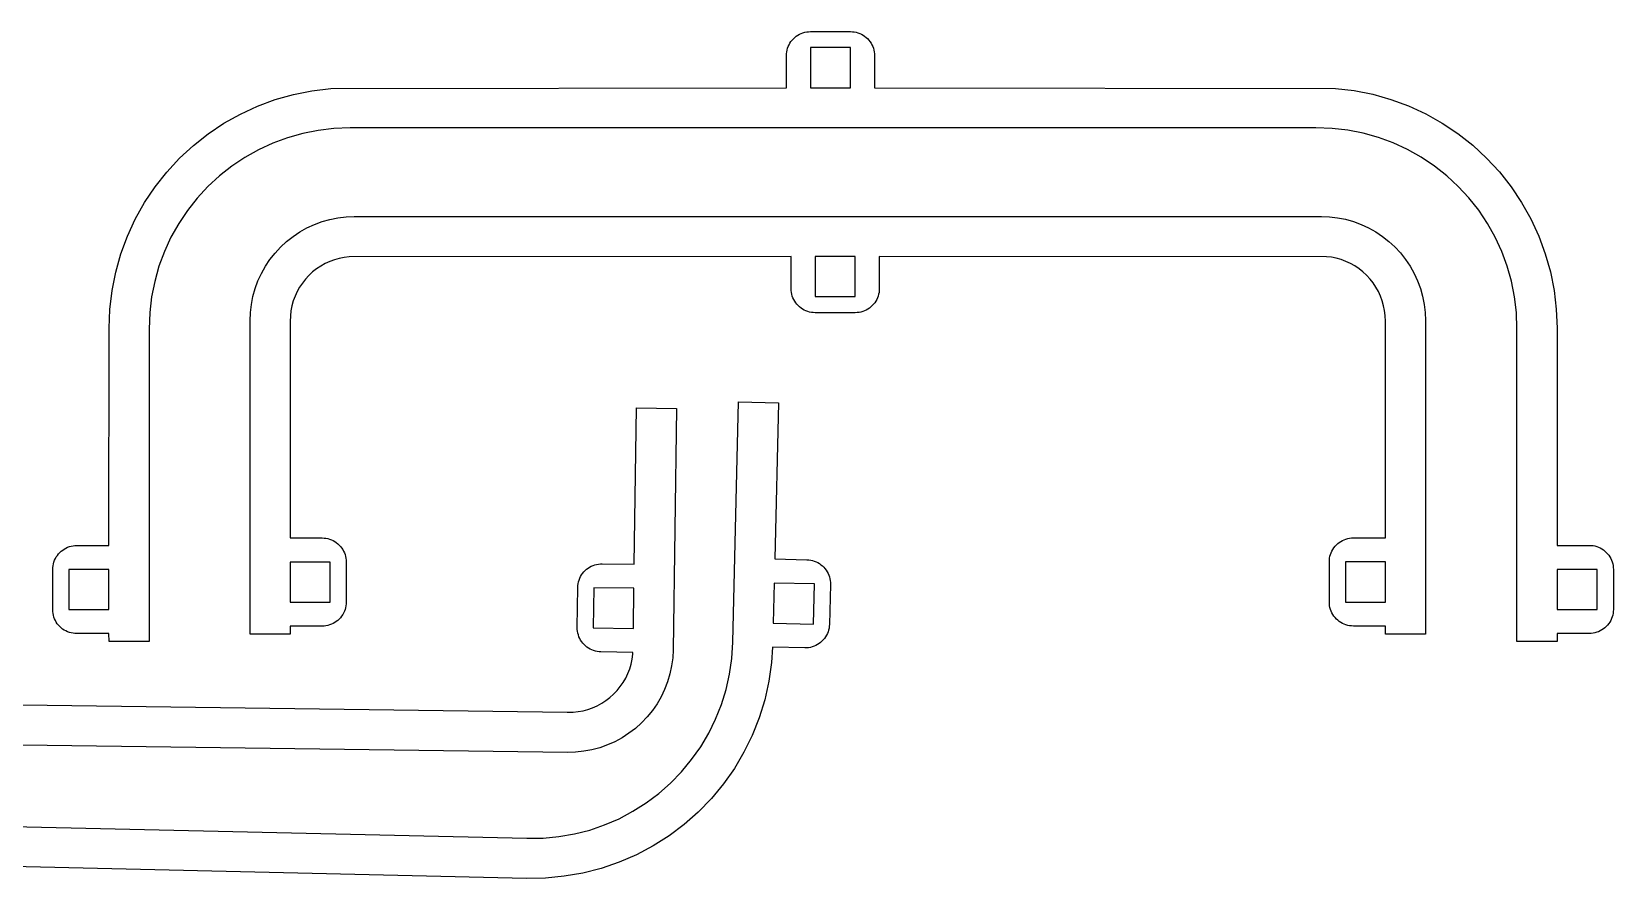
# Model space of a CAD drawing. Header units: millimetres. Extents: x -269 to -58, y 51 to 284.
# Drawn here: x -156.9 to -58.3, y 52.4 to 105.3 of the extents above; entities that cross this region are included whole.
import ezdxf

# ---------------------------------------------------------------- set-up
doc = ezdxf.new("R2010")
doc.units = ezdxf.units.MM
doc.header["$MEASUREMENT"] = 0
doc.layers.add('Layer 1', color=7, linetype='Continuous')

msp = doc.modelspace()

# ---------------------------------------------------------------- linework, layer by layer
at = {"layer": 'Layer 1', "color": 1}
for p, q in [((-109.622, 104.54), (-109.557, 104.638)), ((-109.557, 104.638), (-109.484, 104.731)), ((-109.484, 104.731), (-109.404, 104.817)), ((-109.404, 104.817), (-109.317, 104.897)), ((-109.317, 104.897), (-109.225, 104.97)), ((-109.225, 104.97), (-109.127, 105.036)), ((-109.127, 105.036), (-109.024, 105.093)), ((-109.024, 105.093), (-108.917, 105.142)), ((-108.917, 105.142), (-108.807, 105.183)), ((-108.807, 105.183), (-108.694, 105.215)), ((-108.694, 105.215), (-108.578, 105.238)), ((-108.578, 105.238), (-108.461, 105.252)), ((-108.461, 105.252), (-108.343, 105.257)), ((-108.343, 105.257), (-105.843, 105.257)), ((-105.843, 105.257), (-105.726, 105.252)), ((-105.726, 105.252), (-105.609, 105.239)), ((-105.609, 105.239), (-105.493, 105.216)), ((-105.493, 105.216), (-105.38, 105.184)), ((-105.38, 105.184), (-105.269, 105.143)), ((-105.269, 105.143), (-105.162, 105.094)), ((-105.162, 105.094), (-105.06, 105.036)), ((-105.06, 105.036), (-104.962, 104.971)), ((-104.962, 104.971), (-104.869, 104.898)), ((-104.869, 104.898), (-104.783, 104.818)), ((-104.783, 104.818), (-104.703, 104.731)), ((-104.703, 104.731), (-104.63, 104.639)), ((-104.63, 104.639), (-104.564, 104.541)), ((-109.843, 103.756), (-109.839, 103.874)), ((-109.843, 101.756), (-109.843, 103.756)), ((-109.839, 103.874), (-109.825, 103.991)), ((-109.825, 103.991), (-109.802, 104.107)), ((-109.802, 104.107), (-109.77, 104.22)), ((-109.77, 104.22), (-109.729, 104.33)), ((-109.729, 104.33), (-109.68, 104.437)), ((-109.68, 104.437), (-109.622, 104.54)), ((-105.843, 104.257), (-108.343, 104.257)), ((-108.343, 104.257), (-108.343, 101.757)), ((-105.843, 101.757), (-105.843, 104.257)), ((-104.564, 104.541), (-104.507, 104.438)), ((-104.507, 104.438), (-104.457, 104.331)), ((-104.457, 104.331), (-104.417, 104.221)), ((-104.417, 104.221), (-104.385, 104.107)), ((-104.385, 104.107), (-104.362, 103.992)), ((-104.362, 103.992), (-104.348, 103.875)), ((-104.348, 103.875), (-104.343, 103.757)), ((-104.343, 103.757), (-104.343, 101.757)), ((-139.432, 101.568), (-138.262, 101.706)), ((-138.262, 101.706), (-109.843, 101.756)), ((-108.343, 101.757), (-105.843, 101.757)), ((-104.343, 101.757), (-75.602, 101.715)), ((-75.602, 101.715), (-74.432, 101.576)), ((-142.826, 100.611), (-141.721, 101.019)), ((-141.721, 101.019), (-140.587, 101.338)), ((-140.587, 101.338), (-139.432, 101.568)), ((-74.432, 101.576), (-73.277, 101.347)), ((-73.277, 101.347), (-72.143, 101.027)), ((-72.143, 101.027), (-71.038, 100.619)), ((-144.923, 99.543), (-143.895, 100.118)), ((-143.895, 100.118), (-142.826, 100.611)), ((-71.038, 100.619), (-69.969, 100.126)), ((-69.969, 100.126), (-68.941, 99.551)), ((-146.827, 98.16), (-145.902, 98.889)), ((-145.902, 98.889), (-144.923, 99.543)), ((-140.004, 98.908), (-140.948, 98.641)), ((-139.041, 99.099), (-140.004, 98.908)), ((-138.066, 99.214), (-139.041, 99.099)), ((-137.04, 99.253), (-138.066, 99.214)), ((-76.824, 99.261), (-137.04, 99.253)), ((-75.798, 99.222), (-76.824, 99.261)), ((-74.823, 99.107), (-75.798, 99.222)), ((-73.86, 98.916), (-74.823, 99.107)), ((-72.916, 98.649), (-73.86, 98.916)), ((-68.941, 99.551), (-67.962, 98.897)), ((-67.962, 98.897), (-67.037, 98.168)), ((-147.692, 97.36), (-146.827, 98.16)), ((-142.761, 97.891), (-143.617, 97.411)), ((-141.869, 98.302), (-142.761, 97.891)), ((-140.948, 98.641), (-141.869, 98.302)), ((-71.995, 98.31), (-72.916, 98.649)), ((-71.103, 97.899), (-71.995, 98.31)), ((-70.247, 97.419), (-71.103, 97.899)), ((-67.037, 98.168), (-66.172, 97.368)), ((-148.492, 96.496), (-147.692, 97.36)), ((-144.433, 96.866), (-145.204, 96.259)), ((-143.617, 97.411), (-144.433, 96.866)), ((-69.431, 96.874), (-70.247, 97.419)), ((-68.66, 96.266), (-69.431, 96.874)), ((-66.172, 97.368), (-65.372, 96.503)), ((-149.221, 95.571), (-148.492, 96.496)), ((-145.204, 96.259), (-145.925, 95.592)), ((-67.939, 95.6), (-68.66, 96.266)), ((-65.372, 96.503), (-64.643, 95.578)), ((-149.876, 94.591), (-149.221, 95.571)), ((-146.591, 94.872), (-147.199, 94.101)), ((-145.925, 95.592), (-146.591, 94.872)), ((-67.273, 94.88), (-67.939, 95.6)), ((-66.665, 94.109), (-67.273, 94.88)), ((-64.643, 95.578), (-63.988, 94.599)), ((-150.451, 93.564), (-149.876, 94.591)), ((-147.199, 94.101), (-147.744, 93.285)), ((-137.302, 93.701), (-136.793, 93.721)), ((-136.793, 93.721), (-76.479, 93.726)), ((-76.479, 93.726), (-75.971, 93.706)), ((-66.12, 93.293), (-66.665, 94.109)), ((-63.988, 94.599), (-63.413, 93.572)), ((-150.944, 92.494), (-150.451, 93.564)), ((-147.744, 93.285), (-148.224, 92.429)), ((-140.613, 92.48), (-140.188, 92.763)), ((-140.188, 92.763), (-139.743, 93.013)), ((-139.743, 93.013), (-139.279, 93.226)), ((-139.279, 93.226), (-138.8, 93.403)), ((-138.8, 93.403), (-138.309, 93.541)), ((-138.309, 93.541), (-137.809, 93.641)), ((-137.809, 93.641), (-137.302, 93.701)), ((-75.971, 93.706), (-75.464, 93.646)), ((-75.464, 93.646), (-74.964, 93.547)), ((-74.964, 93.547), (-74.473, 93.408)), ((-74.473, 93.408), (-73.994, 93.232)), ((-73.994, 93.232), (-73.53, 93.018)), ((-73.53, 93.018), (-73.085, 92.769)), ((-73.085, 92.769), (-72.661, 92.485)), ((-65.64, 92.436), (-66.12, 93.293)), ((-63.413, 93.572), (-62.92, 92.502)), ((-151.352, 91.389), (-150.944, 92.494)), ((-148.224, 92.429), (-148.635, 91.537)), ((-141.735, 91.443), (-141.388, 91.818)), ((-141.388, 91.818), (-141.013, 92.164)), ((-141.013, 92.164), (-140.613, 92.48)), ((-72.661, 92.485), (-72.26, 92.169)), ((-72.26, 92.169), (-71.885, 91.823)), ((-71.885, 91.823), (-71.538, 91.448)), ((-65.229, 91.545), (-65.64, 92.436)), ((-62.92, 92.502), (-62.512, 91.397)), ((-151.672, 90.256), (-151.352, 91.389)), ((-148.635, 91.537), (-148.975, 90.617)), ((-142.334, 90.618), (-142.051, 91.042)), ((-142.051, 91.042), (-141.735, 91.443)), ((-138.608, 90.785), (-138.882, 90.632)), ((-138.323, 90.916), (-138.608, 90.785)), ((-138.028, 91.025), (-138.323, 90.916)), ((-137.726, 91.11), (-138.028, 91.025)), ((-137.418, 91.171), (-137.726, 91.11)), ((-137.106, 91.208), (-137.418, 91.171)), ((-109.547, 91.223), (-137.106, 91.208)), ((-109.547, 89.223), (-109.547, 91.223)), ((-105.547, 91.223), (-108.047, 91.223)), ((-108.047, 91.223), (-108.047, 88.723)), ((-105.547, 88.723), (-105.547, 91.223)), ((-76.167, 91.214), (-104.047, 91.223)), ((-104.047, 91.223), (-104.047, 89.224)), ((-75.855, 91.177), (-76.167, 91.214)), ((-75.547, 91.116), (-75.855, 91.177)), ((-75.245, 91.031), (-75.547, 91.116)), ((-74.95, 90.922), (-75.245, 91.031)), ((-74.665, 90.79), (-74.95, 90.922)), ((-74.391, 90.637), (-74.665, 90.79)), ((-71.538, 91.448), (-71.222, 91.047)), ((-71.222, 91.047), (-70.939, 90.623)), ((-64.89, 90.624), (-65.229, 91.545)), ((-62.512, 91.397), (-62.192, 90.263)), ((-151.902, 89.101), (-151.672, 90.256)), ((-148.975, 90.617), (-149.241, 89.672)), ((-142.798, 89.709), (-142.584, 90.173)), ((-142.584, 90.173), (-142.334, 90.618)), ((-139.834, 89.819), (-140.029, 89.572)), ((-139.621, 90.049), (-139.834, 89.819)), ((-139.39, 90.263), (-139.621, 90.049)), ((-139.143, 90.457), (-139.39, 90.263)), ((-138.882, 90.632), (-139.143, 90.457)), ((-74.13, 90.463), (-74.391, 90.637)), ((-73.883, 90.268), (-74.13, 90.463)), ((-73.653, 90.055), (-73.883, 90.268)), ((-73.439, 89.824), (-73.653, 90.055)), ((-73.245, 89.578), (-73.439, 89.824)), ((-70.939, 90.623), (-70.689, 90.177)), ((-70.689, 90.177), (-70.476, 89.714)), ((-64.623, 89.68), (-64.89, 90.624)), ((-62.192, 90.263), (-61.962, 89.108)), ((-152.041, 87.931), (-151.902, 89.101)), ((-149.241, 89.672), (-149.433, 88.709)), ((-143.113, 88.739), (-142.974, 89.23)), ((-142.974, 89.23), (-142.798, 89.709)), ((-140.357, 89.037), (-140.488, 88.752)), ((-140.203, 89.311), (-140.357, 89.037)), ((-140.029, 89.572), (-140.203, 89.311)), ((-109.542, 89.105), (-109.547, 89.223)), ((-109.529, 88.988), (-109.542, 89.105)), ((-109.506, 88.873), (-109.529, 88.988)), ((-109.474, 88.759), (-109.506, 88.873)), ((-104.088, 88.873), (-104.12, 88.76)), ((-104.065, 88.989), (-104.088, 88.873)), ((-104.052, 89.106), (-104.065, 88.989)), ((-104.047, 89.224), (-104.052, 89.106)), ((-73.07, 89.316), (-73.245, 89.578)), ((-72.917, 89.042), (-73.07, 89.316)), ((-72.785, 88.757), (-72.917, 89.042)), ((-70.476, 89.714), (-70.299, 89.235)), ((-70.299, 89.235), (-70.161, 88.744)), ((-64.431, 88.717), (-64.623, 89.68)), ((-61.962, 89.108), (-61.824, 87.939)), ((-152.087, 86.754), (-152.041, 87.931)), ((-149.433, 88.709), (-149.548, 87.735)), ((-143.273, 87.732), (-143.213, 88.238)), ((-143.213, 88.238), (-143.113, 88.739)), ((-140.743, 87.847), (-140.78, 87.535)), ((-140.682, 88.155), (-140.743, 87.847)), ((-140.597, 88.457), (-140.682, 88.155)), ((-140.488, 88.752), (-140.597, 88.457)), ((-109.433, 88.649), (-109.474, 88.759)), ((-109.383, 88.542), (-109.433, 88.649)), ((-109.326, 88.439), (-109.383, 88.542)), ((-109.26, 88.341), (-109.326, 88.439)), ((-109.188, 88.249), (-109.26, 88.341)), ((-109.108, 88.162), (-109.188, 88.249)), ((-109.021, 88.082), (-109.108, 88.162)), ((-108.929, 88.009), (-109.021, 88.082)), ((-108.831, 87.944), (-108.929, 88.009)), ((-108.728, 87.887), (-108.831, 87.944)), ((-108.621, 87.837), (-108.728, 87.887)), ((-108.51, 87.796), (-108.621, 87.837)), ((-108.047, 88.723), (-105.547, 88.723)), ((-104.973, 87.838), (-105.083, 87.797)), ((-104.866, 87.887), (-104.973, 87.838)), ((-104.763, 87.944), (-104.866, 87.887)), ((-104.665, 88.01), (-104.763, 87.944)), ((-104.573, 88.083), (-104.665, 88.01)), ((-104.486, 88.163), (-104.573, 88.083)), ((-104.406, 88.249), (-104.486, 88.163)), ((-104.334, 88.342), (-104.406, 88.249)), ((-104.268, 88.44), (-104.334, 88.342)), ((-104.211, 88.542), (-104.268, 88.44)), ((-104.161, 88.649), (-104.211, 88.542)), ((-104.12, 88.76), (-104.161, 88.649)), ((-72.677, 88.463), (-72.785, 88.757)), ((-72.592, 88.16), (-72.677, 88.463)), ((-72.53, 87.852), (-72.592, 88.16)), ((-72.493, 87.54), (-72.53, 87.852)), ((-70.161, 88.744), (-70.061, 88.243)), ((-70.061, 88.243), (-70.001, 87.737)), ((-64.316, 87.742), (-64.431, 88.717)), ((-61.824, 87.939), (-61.777, 86.762)), ((-149.548, 87.735), (-149.587, 86.705)), ((-143.296, 67.669), (-143.293, 87.222)), ((-143.293, 87.222), (-143.273, 87.732)), ((-140.793, 87.172), (-140.795, 73.668)), ((-140.78, 87.535), (-140.793, 87.172)), ((-108.397, 87.765), (-108.51, 87.796)), ((-108.282, 87.742), (-108.397, 87.765)), ((-108.165, 87.728), (-108.282, 87.742)), ((-108.047, 87.723), (-108.165, 87.728)), ((-105.547, 87.723), (-108.047, 87.723)), ((-105.429, 87.728), (-105.547, 87.723)), ((-105.312, 87.742), (-105.429, 87.728)), ((-105.197, 87.765), (-105.312, 87.742)), ((-105.083, 87.797), (-105.197, 87.765)), ((-72.48, 87.177), (-72.493, 87.54)), ((-72.48, 73.674), (-72.48, 87.177)), ((-70.001, 87.737), (-69.981, 87.227)), ((-69.981, 87.227), (-69.98, 67.673)), ((-64.277, 86.713), (-64.316, 87.742)), ((-152.099, 73.201), (-152.087, 86.754)), ((-149.587, 86.705), (-149.589, 67.201)), ((-64.276, 67.209), (-64.277, 86.713)), ((-61.777, 86.762), (-61.766, 73.209)), ((-113.187, 67.175), (-112.825, 82.166)), ((-112.825, 82.166), (-110.326, 82.106)), ((-110.326, 82.106), (-110.561, 72.359)), ((-119.328, 72.03), (-119.188, 81.779)), ((-119.188, 81.779), (-116.689, 81.743)), ((-116.689, 81.743), (-116.904, 66.7)), ((-154.882, 72.98), (-154.78, 73.038)), ((-154.78, 73.038), (-154.673, 73.087)), ((-154.673, 73.087), (-154.562, 73.128)), ((-154.562, 73.128), (-154.449, 73.16)), ((-154.449, 73.16), (-154.333, 73.183)), ((-154.333, 73.183), (-154.216, 73.197)), ((-154.216, 73.197), (-154.099, 73.201)), ((-154.099, 73.201), (-152.099, 73.201)), ((-140.795, 73.668), (-138.795, 73.668)), ((-138.795, 73.668), (-138.678, 73.663)), ((-138.678, 73.663), (-138.561, 73.649)), ((-138.561, 73.649), (-138.445, 73.626)), ((-138.445, 73.626), (-138.332, 73.594)), ((-138.332, 73.594), (-138.221, 73.554)), ((-138.221, 73.554), (-138.114, 73.504)), ((-138.114, 73.504), (-138.011, 73.447)), ((-138.011, 73.447), (-137.914, 73.381)), ((-137.914, 73.381), (-137.821, 73.308)), ((-137.821, 73.308), (-137.735, 73.228)), ((-137.735, 73.228), (-137.655, 73.142)), ((-137.655, 73.142), (-137.582, 73.049)), ((-137.582, 73.049), (-137.516, 72.951)), ((-75.759, 72.957), (-75.694, 73.055)), ((-75.694, 73.055), (-75.621, 73.148)), ((-75.621, 73.148), (-75.541, 73.234)), ((-75.541, 73.234), (-75.454, 73.314)), ((-75.454, 73.314), (-75.362, 73.387)), ((-75.362, 73.387), (-75.264, 73.452)), ((-75.264, 73.452), (-75.161, 73.51)), ((-75.161, 73.51), (-75.054, 73.559)), ((-75.054, 73.559), (-74.944, 73.6)), ((-74.944, 73.6), (-74.831, 73.632)), ((-74.831, 73.632), (-74.715, 73.655)), ((-74.715, 73.655), (-74.598, 73.669)), ((-74.598, 73.669), (-74.48, 73.674)), ((-74.48, 73.674), (-72.48, 73.674)), ((-61.766, 73.209), (-59.766, 73.209)), ((-59.766, 73.209), (-59.648, 73.204)), ((-59.648, 73.204), (-59.531, 73.191)), ((-59.531, 73.191), (-59.416, 73.168)), ((-59.416, 73.168), (-59.303, 73.136)), ((-59.303, 73.136), (-59.192, 73.095)), ((-59.192, 73.095), (-59.085, 73.046)), ((-59.085, 73.046), (-58.982, 72.988)), ((-155.58, 71.936), (-155.557, 72.052)), ((-155.557, 72.052), (-155.525, 72.165)), ((-155.525, 72.165), (-155.485, 72.276)), ((-155.485, 72.276), (-155.435, 72.383)), ((-155.435, 72.383), (-155.378, 72.485)), ((-155.378, 72.485), (-155.312, 72.583)), ((-155.312, 72.583), (-155.239, 72.676)), ((-155.239, 72.676), (-155.159, 72.762)), ((-155.159, 72.762), (-155.073, 72.842)), ((-155.073, 72.842), (-154.98, 72.915)), ((-154.98, 72.915), (-154.882, 72.98)), ((-140.795, 72.168), (-140.796, 69.668)), ((-138.295, 72.168), (-140.795, 72.168)), ((-138.296, 69.668), (-138.295, 72.168)), ((-137.516, 72.951), (-137.459, 72.849)), ((-137.459, 72.849), (-137.409, 72.742)), ((-137.409, 72.742), (-137.369, 72.631)), ((-137.369, 72.631), (-137.337, 72.518)), ((-137.337, 72.518), (-137.314, 72.402)), ((-137.314, 72.402), (-137.3, 72.285)), ((-137.3, 72.285), (-137.295, 72.168)), ((-137.295, 72.168), (-137.296, 69.668)), ((-121.792, 71.992), (-121.678, 72.022)), ((-121.678, 72.022), (-121.563, 72.044)), ((-121.563, 72.044), (-121.445, 72.056)), ((-121.445, 72.056), (-121.328, 72.059)), ((-121.328, 72.059), (-119.328, 72.03)), ((-110.561, 72.359), (-108.562, 72.311)), ((-108.562, 72.311), (-108.445, 72.303)), ((-108.445, 72.303), (-108.328, 72.286)), ((-108.328, 72.286), (-108.213, 72.261)), ((-108.213, 72.261), (-108.101, 72.226)), ((-108.101, 72.226), (-107.991, 72.183)), ((-107.991, 72.183), (-107.886, 72.131)), ((-107.886, 72.131), (-107.784, 72.071)), ((-107.784, 72.071), (-107.688, 72.003)), ((-75.98, 72.174), (-75.976, 72.291)), ((-75.98, 69.673), (-75.98, 72.174)), ((-75.976, 72.291), (-75.962, 72.408)), ((-75.962, 72.408), (-75.939, 72.524)), ((-75.939, 72.524), (-75.907, 72.637)), ((-75.907, 72.637), (-75.866, 72.747)), ((-75.866, 72.747), (-75.817, 72.854)), ((-75.817, 72.854), (-75.759, 72.957)), ((-72.48, 72.174), (-74.98, 72.174)), ((-74.98, 72.174), (-74.98, 69.674)), ((-72.48, 69.674), (-72.48, 72.174)), ((-58.982, 72.988), (-58.884, 72.923)), ((-58.884, 72.923), (-58.792, 72.85)), ((-58.792, 72.85), (-58.706, 72.77)), ((-58.706, 72.77), (-58.626, 72.683)), ((-58.626, 72.683), (-58.553, 72.591)), ((-58.553, 72.591), (-58.487, 72.493)), ((-58.487, 72.493), (-58.43, 72.39)), ((-58.43, 72.39), (-58.38, 72.283)), ((-58.38, 72.283), (-58.34, 72.173)), ((-58.34, 72.173), (-58.308, 72.059)), ((-58.308, 72.059), (-58.285, 71.944)), ((-155.599, 71.702), (-155.594, 71.819)), ((-155.599, 69.202), (-155.599, 71.702)), ((-155.594, 71.819), (-155.58, 71.936)), ((-152.099, 71.701), (-154.599, 71.702)), ((-154.599, 71.702), (-154.599, 69.202)), ((-152.099, 69.201), (-152.099, 71.701)), ((-122.803, 70.93), (-122.769, 71.043)), ((-122.769, 71.043), (-122.727, 71.153)), ((-122.727, 71.153), (-122.676, 71.259)), ((-122.676, 71.259), (-122.617, 71.361)), ((-122.617, 71.361), (-122.55, 71.458)), ((-122.55, 71.458), (-122.476, 71.549)), ((-122.476, 71.549), (-122.395, 71.635)), ((-122.395, 71.635), (-122.307, 71.713)), ((-122.307, 71.713), (-122.213, 71.785)), ((-122.213, 71.785), (-122.115, 71.849)), ((-122.115, 71.849), (-122.011, 71.905)), ((-122.011, 71.905), (-121.903, 71.953)), ((-121.903, 71.953), (-121.792, 71.992)), ((-107.688, 72.003), (-107.597, 71.928)), ((-107.597, 71.928), (-107.513, 71.846)), ((-107.513, 71.846), (-107.435, 71.757)), ((-107.435, 71.757), (-107.364, 71.663)), ((-107.364, 71.663), (-107.301, 71.564)), ((-107.301, 71.564), (-107.246, 71.46)), ((-107.246, 71.46), (-107.199, 71.351)), ((-107.199, 71.351), (-107.161, 71.24)), ((-107.161, 71.24), (-107.132, 71.126)), ((-107.132, 71.126), (-107.112, 71.01)), ((-59.266, 71.709), (-61.766, 71.709)), ((-61.766, 71.709), (-61.766, 69.209)), ((-59.266, 69.209), (-59.266, 71.709)), ((-58.285, 71.944), (-58.271, 71.827)), ((-58.271, 71.827), (-58.266, 71.709)), ((-58.266, 71.709), (-58.266, 69.209)), ((-122.885, 68.081), (-122.849, 70.58)), ((-122.849, 70.58), (-122.843, 70.698)), ((-122.843, 70.698), (-122.827, 70.815)), ((-122.827, 70.815), (-122.803, 70.93)), ((-121.849, 70.566), (-121.885, 68.066)), ((-119.349, 70.53), (-121.849, 70.566)), ((-119.385, 68.03), (-119.349, 70.53)), ((-110.598, 70.859), (-110.658, 68.36)), ((-108.099, 70.799), (-110.598, 70.859)), ((-108.159, 68.3), (-108.099, 70.799)), ((-107.099, 70.775), (-107.159, 68.276)), ((-107.112, 71.01), (-107.101, 70.893)), ((-107.101, 70.893), (-107.099, 70.775)), ((-155.595, 69.084), (-155.599, 69.202)), ((-155.581, 68.967), (-155.595, 69.084)), ((-154.599, 69.202), (-152.099, 69.201)), ((-140.796, 69.668), (-138.296, 69.668)), ((-137.41, 69.094), (-137.46, 68.987)), ((-137.369, 69.204), (-137.41, 69.094)), ((-137.337, 69.317), (-137.369, 69.204)), ((-137.314, 69.433), (-137.337, 69.317)), ((-137.3, 69.55), (-137.314, 69.433)), ((-137.296, 69.668), (-137.3, 69.55)), ((-75.976, 69.556), (-75.98, 69.673)), ((-75.962, 69.439), (-75.976, 69.556)), ((-75.939, 69.323), (-75.962, 69.439)), ((-75.907, 69.21), (-75.939, 69.323)), ((-75.866, 69.1), (-75.907, 69.21)), ((-75.817, 68.993), (-75.866, 69.1)), ((-74.98, 69.674), (-72.48, 69.674)), ((-61.766, 69.209), (-59.266, 69.209)), ((-58.27, 69.091), (-58.284, 68.975)), ((-58.266, 69.209), (-58.27, 69.091)), ((-155.558, 68.851), (-155.581, 68.967)), ((-155.526, 68.738), (-155.558, 68.851)), ((-155.485, 68.628), (-155.526, 68.738)), ((-155.436, 68.521), (-155.485, 68.628)), ((-155.378, 68.418), (-155.436, 68.521)), ((-155.313, 68.32), (-155.378, 68.418)), ((-155.24, 68.227), (-155.313, 68.32)), ((-155.16, 68.141), (-155.24, 68.227)), ((-155.073, 68.061), (-155.16, 68.141)), ((-138.796, 68.168), (-140.796, 68.168)), ((-140.796, 68.168), (-140.796, 67.668)), ((-138.678, 68.173), (-138.796, 68.168)), ((-138.561, 68.186), (-138.678, 68.173)), ((-138.446, 68.209), (-138.561, 68.186)), ((-138.333, 68.241), (-138.446, 68.209)), ((-138.222, 68.282), (-138.333, 68.241)), ((-138.115, 68.331), (-138.222, 68.282)), ((-138.012, 68.389), (-138.115, 68.331)), ((-137.914, 68.454), (-138.012, 68.389)), ((-137.822, 68.527), (-137.914, 68.454)), ((-137.735, 68.607), (-137.822, 68.527)), ((-137.655, 68.694), (-137.735, 68.607)), ((-137.583, 68.786), (-137.655, 68.694)), ((-137.517, 68.884), (-137.583, 68.786)), ((-137.46, 68.987), (-137.517, 68.884)), ((-122.882, 67.963), (-122.885, 68.081)), ((-110.658, 68.36), (-108.159, 68.3)), ((-107.167, 68.158), (-107.183, 68.041)), ((-107.159, 68.276), (-107.167, 68.158)), ((-75.759, 68.89), (-75.817, 68.993)), ((-75.694, 68.792), (-75.759, 68.89)), ((-75.621, 68.699), (-75.694, 68.792)), ((-75.541, 68.613), (-75.621, 68.699)), ((-75.454, 68.533), (-75.541, 68.613)), ((-75.362, 68.46), (-75.454, 68.533)), ((-75.264, 68.395), (-75.362, 68.46)), ((-75.161, 68.337), (-75.264, 68.395)), ((-75.054, 68.288), (-75.161, 68.337)), ((-74.944, 68.247), (-75.054, 68.288)), ((-74.83, 68.215), (-74.944, 68.247)), ((-74.715, 68.192), (-74.83, 68.215)), ((-74.598, 68.178), (-74.715, 68.192)), ((-74.48, 68.174), (-74.598, 68.178)), ((-72.48, 68.174), (-74.48, 68.174)), ((-72.48, 67.673), (-72.48, 68.174)), ((-58.792, 68.069), (-58.884, 67.996)), ((-58.705, 68.149), (-58.792, 68.069)), ((-58.625, 68.235), (-58.705, 68.149)), ((-58.552, 68.327), (-58.625, 68.235)), ((-58.487, 68.425), (-58.552, 68.327)), ((-58.429, 68.528), (-58.487, 68.425)), ((-58.38, 68.635), (-58.429, 68.528)), ((-58.339, 68.746), (-58.38, 68.635)), ((-58.307, 68.859), (-58.339, 68.746)), ((-58.284, 68.975), (-58.307, 68.859)), ((-154.981, 67.988), (-155.073, 68.061)), ((-154.883, 67.923), (-154.981, 67.988)), ((-154.78, 67.865), (-154.883, 67.923)), ((-154.673, 67.816), (-154.78, 67.865)), ((-154.563, 67.775), (-154.673, 67.816)), ((-154.449, 67.743), (-154.563, 67.775)), ((-154.334, 67.72), (-154.449, 67.743)), ((-154.217, 67.706), (-154.334, 67.72)), ((-154.099, 67.702), (-154.217, 67.706)), ((-152.099, 67.701), (-154.099, 67.702)), ((-152.089, 67.201), (-152.099, 67.701)), ((-149.589, 67.201), (-152.089, 67.201)), ((-140.796, 67.668), (-143.296, 67.669)), ((-122.87, 67.846), (-122.882, 67.963)), ((-122.848, 67.73), (-122.87, 67.846)), ((-122.818, 67.616), (-122.848, 67.73)), ((-122.779, 67.505), (-122.818, 67.616)), ((-122.731, 67.397), (-122.779, 67.505)), ((-122.675, 67.294), (-122.731, 67.397)), ((-122.611, 67.195), (-122.675, 67.294)), ((-122.539, 67.101), (-122.611, 67.195)), ((-122.461, 67.014), (-122.539, 67.101)), ((-121.885, 68.066), (-119.385, 68.03)), ((-113.251, 66.147), (-113.187, 67.175)), ((-107.713, 67.148), (-107.807, 67.077)), ((-107.624, 67.226), (-107.713, 67.148)), ((-107.542, 67.31), (-107.624, 67.226)), ((-107.467, 67.401), (-107.542, 67.31)), ((-107.399, 67.497), (-107.467, 67.401)), ((-107.339, 67.599), (-107.399, 67.497)), ((-107.287, 67.705), (-107.339, 67.599)), ((-107.244, 67.814), (-107.287, 67.705)), ((-107.209, 67.927), (-107.244, 67.814)), ((-107.183, 68.041), (-107.209, 67.927)), ((-69.98, 67.673), (-72.48, 67.673)), ((-61.776, 67.209), (-64.276, 67.209)), ((-61.766, 67.709), (-61.776, 67.209)), ((-59.766, 67.709), (-61.766, 67.709)), ((-59.648, 67.714), (-59.766, 67.709)), ((-59.531, 67.728), (-59.648, 67.714)), ((-59.416, 67.751), (-59.531, 67.728)), ((-59.302, 67.782), (-59.416, 67.751)), ((-59.192, 67.823), (-59.302, 67.782)), ((-59.085, 67.873), (-59.192, 67.823)), ((-58.982, 67.93), (-59.085, 67.873)), ((-58.884, 67.996), (-58.982, 67.93)), ((-122.375, 66.933), (-122.461, 67.014)), ((-122.284, 66.858), (-122.375, 66.933)), ((-122.187, 66.792), (-122.284, 66.858)), ((-122.085, 66.733), (-122.187, 66.792)), ((-121.979, 66.682), (-122.085, 66.733)), ((-121.869, 66.639), (-121.979, 66.682)), ((-121.756, 66.606), (-121.869, 66.639)), ((-121.641, 66.581), (-121.756, 66.606)), ((-121.524, 66.566), (-121.641, 66.581)), ((-121.407, 66.559), (-121.524, 66.566)), ((-119.415, 66.531), (-121.407, 66.559)), ((-119.528, 65.804), (-119.462, 66.111)), ((-119.462, 66.111), (-119.421, 66.423)), ((-119.421, 66.423), (-119.415, 66.531)), ((-116.931, 66.191), (-116.999, 65.685)), ((-116.904, 66.7), (-116.931, 66.191)), ((-113.39, 65.175), (-113.251, 66.147)), ((-110.702, 66.861), (-110.764, 65.891)), ((-108.695, 66.812), (-110.702, 66.861)), ((-108.577, 66.814), (-108.695, 66.812)), ((-108.46, 66.825), (-108.577, 66.814)), ((-108.344, 66.845), (-108.46, 66.825)), ((-108.23, 66.874), (-108.344, 66.845)), ((-108.119, 66.913), (-108.23, 66.874)), ((-108.01, 66.959), (-108.119, 66.913)), ((-107.906, 67.014), (-108.01, 66.959)), ((-107.807, 67.077), (-107.906, 67.014)), ((-119.866, 64.927), (-119.73, 65.21)), ((-119.73, 65.21), (-119.617, 65.503)), ((-119.617, 65.503), (-119.528, 65.804)), ((-117.105, 65.186), (-117.251, 64.697)), ((-116.999, 65.685), (-117.105, 65.186)), ((-113.604, 64.217), (-113.39, 65.175)), ((-110.764, 65.891), (-110.931, 64.725)), ((-120.616, 63.925), (-120.399, 64.152)), ((-120.399, 64.152), (-120.201, 64.396)), ((-120.201, 64.396), (-120.023, 64.655)), ((-120.023, 64.655), (-119.866, 64.927)), ((-117.435, 64.22), (-117.655, 63.76)), ((-117.251, 64.697), (-117.435, 64.22)), ((-113.893, 63.279), (-113.604, 64.217)), ((-110.931, 64.725), (-111.188, 63.575)), ((-208.328, 63.929), (-123.511, 62.794)), ((-121.926, 63.076), (-121.639, 63.204)), ((-121.639, 63.204), (-121.363, 63.353)), ((-121.363, 63.353), (-121.099, 63.524)), ((-121.099, 63.524), (-120.849, 63.715)), ((-120.849, 63.715), (-120.616, 63.925)), ((-117.911, 63.318), (-118.2, 62.898)), ((-117.655, 63.76), (-117.911, 63.318)), ((-114.255, 62.367), (-113.893, 63.279)), ((-111.188, 63.575), (-111.535, 62.45)), ((-123.511, 62.794), (-123.147, 62.802)), ((-123.147, 62.802), (-122.834, 62.834)), ((-122.834, 62.834), (-122.525, 62.891)), ((-122.525, 62.891), (-122.222, 62.972)), ((-122.222, 62.972), (-121.926, 63.076)), ((-118.522, 62.502), (-118.874, 62.132)), ((-118.2, 62.898), (-118.522, 62.502)), ((-114.688, 61.486), (-114.255, 62.367)), ((-111.535, 62.45), (-111.969, 61.355)), ((-123.497, 60.294), (-213.858, 61.503)), ((-120.087, 61.203), (-120.536, 60.96)), ((-119.659, 61.481), (-120.087, 61.203)), ((-119.253, 61.791), (-119.659, 61.481)), ((-118.874, 62.132), (-119.253, 61.791)), ((-115.188, 60.641), (-114.688, 61.486)), ((-111.969, 61.355), (-112.488, 60.298)), ((-122.986, 60.307), (-123.497, 60.294)), ((-122.479, 60.36), (-122.986, 60.307)), ((-121.977, 60.452), (-122.479, 60.36)), ((-121.484, 60.583), (-121.977, 60.452)), ((-121.002, 60.753), (-121.484, 60.583)), ((-120.536, 60.96), (-121.002, 60.753)), ((-115.753, 59.839), (-115.188, 60.641)), ((-112.488, 60.298), (-113.088, 59.284)), ((-116.379, 59.083), (-115.753, 59.839)), ((-113.088, 59.284), (-113.766, 58.321)), ((-117.799, 57.73), (-117.062, 58.378)), ((-117.062, 58.378), (-116.379, 59.083)), ((-113.766, 58.321), (-114.517, 57.414)), ((-118.584, 57.141), (-117.799, 57.73)), ((-114.517, 57.414), (-115.337, 56.569)), ((-216.333, 57.028), (-126.037, 54.932)), ((-120.281, 56.157), (-119.413, 56.616)), ((-119.413, 56.616), (-118.584, 57.141)), ((-115.337, 56.569), (-116.221, 55.79)), ((-123.061, 55.206), (-122.11, 55.45)), ((-122.11, 55.45), (-121.182, 55.767)), ((-121.182, 55.767), (-120.281, 56.157)), ((-116.221, 55.79), (-117.164, 55.084)), ((-126.047, 52.432), (-210.896, 54.391)), ((-126.037, 54.932), (-125.005, 54.947)), ((-125.005, 54.947), (-124.028, 55.038)), ((-124.028, 55.038), (-123.061, 55.206)), ((-118.158, 54.453), (-119.2, 53.902)), ((-117.164, 55.084), (-118.158, 54.453)), ((-120.281, 53.435), (-121.395, 53.054)), ((-119.2, 53.902), (-120.281, 53.435)), ((-124.869, 52.45), (-126.047, 52.432)), ((-123.697, 52.56), (-124.869, 52.45)), ((-122.536, 52.762), (-123.697, 52.56)), ((-121.395, 53.054), (-122.536, 52.762))]:
    msp.add_line(p, q, dxfattribs=at)

doc.saveas('drawing.dxf')
